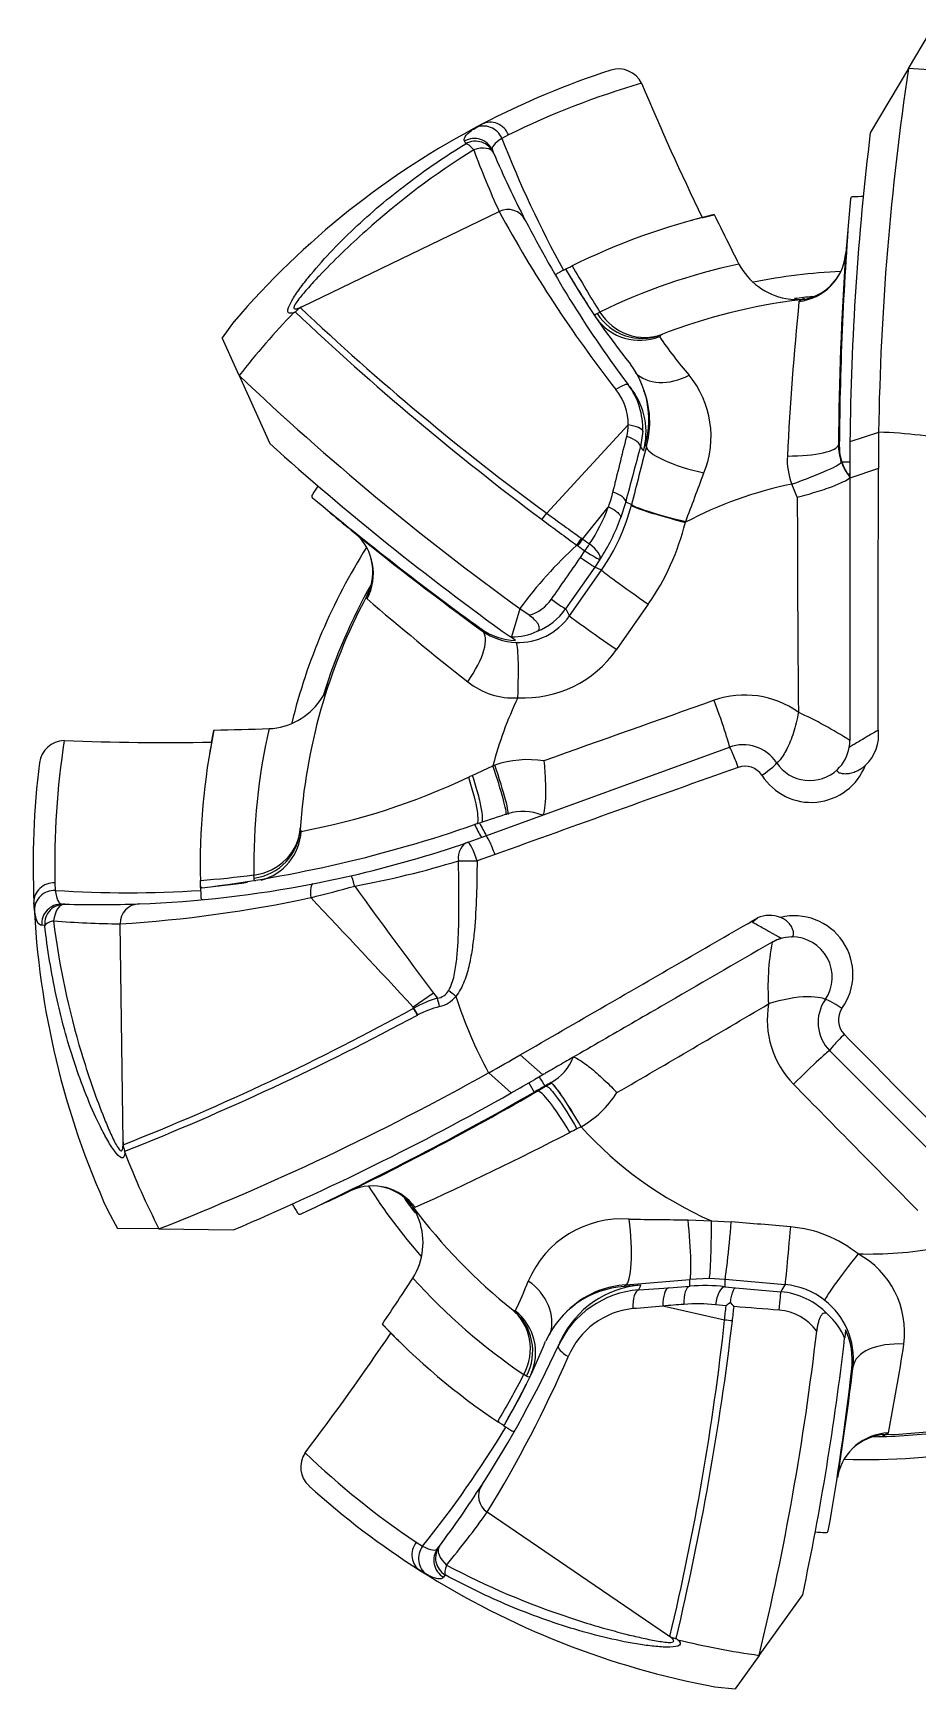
# Model space of a CAD drawing. Extents: x 72.5 to 140.5, y -17.7 to 26.
# Drawn here: x 132.192 to 134.427, y 10.123 to 14.302 of the extents above; entities that cross this region are included whole.
import ezdxf

# ---------------------------------------------------------------- set-up
doc = ezdxf.new("R2010")
doc.units = 0
doc.header["$MEASUREMENT"] = 0
doc.layers.add('Default', color=7, linetype='CONTINUOUS')
doc.layers.add('ODG-42639R1', color=7, linetype='CONTINUOUS')

# ---------------------------------------------------------------- blocks, each defined once
blk = doc.blocks.new('SE')
at = {"layer": 'ODG-42639R1', "color": 7, "linetype": 'Continuous'}
for p, q in [((7.8457, 7.6333), (7.8991, 7.723)), ((7.8457, 7.6333), (7.7495, 7.4717)), ((6.752, 7.4834), (6.7688, 7.493)), ((6.7281, 7.4438), (6.7251, 7.4508)), ((6.836, 7.466), (6.8194, 7.457)), ((6.7952, 7.4272), (6.7981, 7.4204)), ((6.3158, 7.0333), (6.812, 7.2729)), ((6.812, 7.2729), (6.812, 7.273)), ((6.9813, 7.1278), (6.9847, 7.1295)), ((6.9933, 7.1338), (6.997, 7.1356)), ((6.3158, 7.0333), (6.3102, 7.0303)), ((7.5694, 7.0458), (7.5738, 7.0502)), ((6.1431, 6.9956), (6.113, 6.9539)), ((7.0597, 7.0154), (7.0665, 7.0191)), ((6.1559, 6.8587), (6.113, 6.9539)), ((7.2206, 6.9615), (7.2169, 6.9573)), ((6.1559, 6.8587), (6.2331, 6.6872)), ((6.9323, 6.5114), (7.1381, 6.7341)), ((7.1747, 6.718), (7.1689, 6.6792)), ((7.177, 6.6684), (7.182, 6.6873)), ((7.1842, 6.6796), (7.182, 6.6873)), ((7.7705, 6.7151), (7.6982, 6.6915)), ((7.7705, 6.7151), (7.7705, 6.7156)), ((7.6979, 6.6096), (7.6929, 6.6096)), ((7.6929, 6.6096), (7.6979, 6.6027)), ((7.7699, 6.624), (7.6979, 6.5994)), ((7.6979, 6.6229), (7.6979, 6.5994)), ((7.5651, 6.5522), (7.5512, 6.5847)), ((7.6979, 6.5994), (7.6979, 5.9379)), ((7.0231, 6.4461), (7.0877, 6.527)), ((7.0886, 6.5277), (7.089, 6.5286)), ((7.1319, 6.5402), (7.1191, 6.4991)), ((7.1319, 6.5402), (7.1468, 6.5335)), ((7.1464, 6.5318), (7.1468, 6.5335)), ((7.2833, 6.4902), (7.2827, 6.4884)), ((7.0113, 6.4287), (7.0084, 6.4307)), ((7.0176, 6.3994), (7.0288, 6.4162)), ((7.0665, 6.3943), (7.0541, 6.3755)), ((7.0541, 6.3755), (6.9802, 6.2698)), ((6.9896, 6.252), (7.0708, 6.3679)), ((7.0708, 6.3679), (7.0541, 6.3755)), ((6.4787, 6.2954), (6.4775, 6.3015)), ((6.8648, 6.2704), (6.8434, 6.1997)), ((6.8648, 6.2704), (6.8644, 6.2707)), ((6.8879, 6.2539), (6.8648, 6.2704)), ((7.1889, 6.2816), (7.109, 6.167)), ((6.8537, 6.1899), (6.8398, 6.1998)), ((6.8398, 6.1998), (6.8434, 6.1997)), ((6.7783, 5.6969), (7.3936, 5.9209)), ((6.7443, 5.8496), (6.7964, 5.8741)), ((6.7964, 5.8741), (6.8013, 5.8757)), ((6.3101, 5.7136), (6.3123, 5.7084)), ((6.7337, 5.6811), (6.7783, 5.6969)), ((6.8019, 5.6497), (6.7565, 5.6338)), ((5.6904, 5.5782), (5.6915, 5.5594)), ((6.0579, 5.5805), (6.0578, 5.5845)), ((6.0582, 5.567), (6.0581, 5.5708)), ((6.1933, 5.5905), (6.1928, 5.5983)), ((5.6391, 5.5095), (5.6375, 5.5287)), ((5.7083, 5.5248), (5.7156, 5.5246)), ((5.8626, 4.9239), (5.8551, 5.4749)), ((5.8551, 5.4749), (5.8551, 5.4749)), ((7.451, 5.4794), (7.4647, 5.4901)), ((5.6649, 5.471), (5.6572, 5.4713)), ((6.6466, 5.3003), (6.5951, 5.2648)), ((6.6466, 5.3003), (6.6562, 5.2874)), ((6.5962, 5.2621), (6.5951, 5.2648)), ((6.5972, 5.2626), (6.5951, 5.2648)), ((6.5951, 5.2648), (6.5951, 5.2648)), ((6.5962, 5.2621), (6.5972, 5.2626)), ((6.6068, 5.2452), (6.6058, 5.2447)), ((6.8652, 5.1441), (6.9226, 5.0941)), ((8.0862, 4.7157), (7.6474, 5.1545)), ((6.7856, 5.0989), (6.7861, 5.0991)), ((6.7861, 5.0991), (6.8427, 5.0484)), ((6.9226, 5.0941), (6.9022, 5.0823)), ((6.9435, 5.0723), (6.9436, 5.0723)), ((7.019, 4.9628), (7.0087, 4.9577)), ((7.0191, 4.9629), (7.019, 4.9628)), ((5.8626, 4.9239), (5.863, 4.9175)), ((5.8238, 4.7514), (5.8489, 4.7066)), ((6.6002, 4.7597), (6.5942, 4.7612)), ((7.2895, 4.7281), (7.3486, 4.7254)), ((7.3486, 4.7254), (7.3985, 4.7231)), ((5.9533, 4.7052), (5.8489, 4.7066)), ((5.9533, 4.7052), (6.1413, 4.7027)), ((7.132, 4.564), (7.1278, 4.56)), ((7.1704, 4.5635), (7.1278, 4.56)), ((7.1648, 4.5513), (7.2409, 4.5568)), ((7.2409, 4.5568), (7.2937, 4.5606)), ((7.3428, 4.5798), (7.2936, 4.5778)), ((7.2937, 4.5606), (7.2936, 4.5778)), ((7.3826, 4.5778), (7.3428, 4.5798)), ((7.3826, 4.5778), (7.3826, 4.5593)), ((7.3826, 4.5593), (7.4092, 4.5565)), ((7.4092, 4.5565), (7.5234, 4.5465)), ((7.3854, 4.5108), (7.3588, 4.5136)), ((6.8476, 4.4997), (6.8531, 4.4985)), ((7.3816, 4.4751), (7.2259, 4.5103)), ((7.6871, 4.4506), (7.6848, 4.4299)), ((6.8814, 4.3334), (6.8748, 4.3375)), ((6.812, 4.2167), (6.8086, 4.219)), ((6.8232, 4.2093), (6.8201, 4.2114)), ((7.7954, 4.1902), (7.7907, 4.1862)), ((6.7664, 4.0552), (6.7665, 4.0555)), ((6.7822, 3.9901), (6.7821, 3.9901)), ((7.2378, 3.6802), (6.7822, 3.9901)), ((6.6031, 3.9144), (6.6191, 3.9045)), ((6.657, 3.8985), (6.6614, 3.9044)), ((6.63, 3.833), (6.6132, 3.8427)), ((6.6762, 3.8321), (6.6716, 3.8259)), ((7.469, 3.629), (7.5789, 3.7816)), ((7.2378, 3.6802), (7.2433, 3.6769)), ((7.469, 3.629), (7.408, 3.5443)), ((7.3569, 3.5495), (7.408, 3.5443))]:
    blk.add_line(p, q, dxfattribs=at)
for centre, radius, start, end in [((7.7448, 5.6229), 2.1094, 107.9592, 117.5591), ((7.1138, 7.5679), 0.0646, 26.1052, 107.4895), ((14.6734, 6.6116), 6.9037, 171.48963, 179.13668), ((7.7448, 5.6229), 2.0129, 81.1491, 87.1252), ((7.7447, 5.623), 2.0548, 106.1901, 116.2479), ((13.4272, 10.2236), 6.7847, 202.78264, 205.92449), ((7.7448, 5.6229), 2.1094, 117.5591, 139.4036), ((9.4421, 8.4777), 2.8143, 201.2654, 208.7421), ((14.6979, 6.6229), 7, 173.03571, 179.43908), ((9.1303, 8.3179), 2.5429, 200.4727, 204.2627), ((9.4363, 8.5631), 2.875, 203.4181, 207.1557), ((6.8338, 7.228), 0.05, 27.2615, 115.8011), ((9.7099, 8.8543), 3.3013, 208.6199, 217.9679), ((15.9489, 6.6228), 8.2778, 175.27248, 179.59242), ((7.7448, 5.6229), 1.6875, 90.4427, 91.3154), ((9.4363, 8.5631), 2.875, 207.1557, 216.9245), ((7.7448, 5.6229), 1.6875, 104.3966, 105.4455), ((13.718, 10.3532), 7.0723, 205.89188, 207.02023), ((14.8922, 6.6241), 7.225, 175.05698, 175.6784), ((15.3953, 6.6286), 7.7265, 175.99283, 179.5866), ((7.7448, 5.6229), 1.6875, 116.9001, 117.756), ((8.6395, 8.0835), 1.9152, 210.0418, 218.6426), ((9.4606, 8.5964), 2.8829, 210.6959, 212.9754), ((9.4625, 8.5272), 2.8311, 209.4417, 212.188), ((7.7447, 5.623), 1.5521, 102.1664, 115.9097), ((7.5673, 7.2199), 0.1696, 208.0043, 259.4972), ((7.7448, 5.6229), 1.5, 92.6794, 101.1559), ((7.5592, 7.1785), 0.1293, 276.5284, 331.054), ((10.7577, 11.7304), 6.4708, 226.5815, 233.75973), ((7.7448, 5.6229), 1.4375, 96.8304, 111.3845), ((7.5661, 7.2151), 0.1646, 259.5981, 276.5498), ((15.6578, 6.2407), 8.1283, 174.31576, 177.07423), ((7.7448, 5.6229), 1.4421, 95.5876, 97.4384), ((7.6028, 6.8625), 0.191, 95.7433, 97.6705), ((7.7448, 5.6229), 2.0129, 136.1491, 142.1252), ((6.2282, 7.1497), 0.1474, 296.1764, 297.9688), ((11.1371, 12.1422), 7.0474, 226.62617, 233.25131), ((8.1782, 7.6152), 1.1649, 214.3842, 220.448), ((10.909, 11.8656), 6.9037, 226.48963, 234.13668), ((6.9579, 6.7482), 0.2322, 344.7961, 36.8876), ((7.1047, 6.7049), 0.2426, 337.7515, 39.572), ((6.9965, 6.735), 0.1416, 359.6232, 38.5267), ((9.4363, 8.5631), 2.875, 216.9245, 217.2156), ((6.9912, 6.7254), 0.1837, 357.6832, 36.9658), ((7.0017, 6.7152), 0.1815, 345.0573, 36.9238), ((6.9665, 6.7406), 0.2261, 0.3391, 20.9327), ((7.09, 6.7848), 0.0952, 15.3885, 15.481), ((7.0093, 6.7359), 0.1289, 346.2462, 359.1899), ((6.9665, 6.7406), 0.2261, 344.3472, 0.3391), ((10.9138, 11.8922), 7, 228.03571, 234.4091), ((-36.6174, 17.445), 45.0507, 346.02434, 346.20831), ((14.6979, 6.6229), 7, 179.43908, 180), ((14.6749, 6.6226), 6.905, 179.23221, 179.98804), ((7.7448, 5.6229), 1.093, 77.619, 88.6517), ((28.2842, 1.2043), 21.7989, 165.45313, 165.84955), ((9.6181, 8.5178), 3.0625, 216.8957, 217.148), ((7.7079, 6.6458), 0.1681, 176.6506, 201.2825), ((7.5727, 6.5978), 0.1295, 40.3954, 41.9751), ((7.7975, 6.6837), 0.1285, 179.7187, 199.4277), ((7.7971, 6.6801), 0.1258, 179.3022, 198.5623), ((-16.5382, 15.4632), 25.4555, 339.35964, 339.65491), ((7.7948, 6.6827), 0.1257, 199.3888, 219.5172), ((7.7975, 6.6801), 0.1261, 198.5127, 213.9915), ((7.7448, 5.6229), 1.6875, 145.4427, 146.3154), ((6.6909, 6.6666), 0.4213, 340.8858, 346.0305), ((7.7448, 5.6229), 0.9811, 101.3764, 118.1001), ((11.3416, 12.5494), 7.8099, 230.18532, 234.14452), ((6.6673, 6.6809), 0.4477, 326.4861, 339.8871), ((6.6596, 6.6568), 0.5025, 324.9156, 345.6016), ((84.2027, 6.6572), 76.6376, 180.078494, 180.484545), ((11.0242, 12.052), 7.225, 230.06119, 230.67843), ((11.3884, 12.4701), 7.4605, 233.21175, 234.0492), ((10.5522, 11.4574), 6.1292, 233.80093, 234.81214), ((6.6523, 6.6675), 0.4962, 326.5927, 340.1662), ((6.6738, 6.6398), 0.6274, 325.1883, 346.0373), ((11.18, 12.3009), 7.5164, 230.96237, 234.07743), ((6.7084, 6.644), 0.3681, 324.5835, 327.8735), ((6.7142, 6.6431), 0.3664, 324.1717, 327.4776), ((7.7448, 5.6229), 1.5, 147.6836, 166.152), ((6.364, 6.3631), 0.1294, 333.1179, 14.2786), ((7.7448, 5.6229), 1.093, 132.3519, 143.6517), ((-68.8767, 59.2651), 92.4918, 325.060664, 325.140115), ((10.9869, 11.988), 6.8346, 234.43046, 234.61056), ((7.7448, 5.6229), 1.4421, 150.5562, 162.6336), ((6.648, 6.2176), 0.191, 150.7433, 152.6705), ((7.7023, 5.646), 1.3891, 151.4411, 151.7102), ((7.7448, 5.6229), 1.4375, 151.8304, 176.3845), ((11.4463, 12.0633), 7.6122, 229.26287, 231.74495), ((6.8588, 6.354), 0.1043, 286.2315, 325.046), ((6.8528, 6.3589), 0.1555, 290.934, 325.0046), ((6.861, 6.3419), 0.1569, 267.7447, 325.0573), ((6.8583, 6.3452), 0.1553, 233.9963, 268.3186), ((6.8257, 6.2507), 0.0666, 207.9862, 213.4478), ((6.8608, 6.3412), 0.1562, 234.5055, 267.797), ((6.8471, 6.3394), 0.1398, 268.4697, 295.9934), ((6.8738, 6.3327), 0.2877, 267.1143, 324.8482), ((6.2263, 6.1339), 0.1646, 324.5981, 341.5498), ((6.8496, 6.2325), 0.1874, 231.5622, 272.9541), ((6.2225, 6.137), 0.1696, 273.0043, 324.4972), ((7.7448, 5.6229), 0.9811, 154.4974, 165.1675), ((101.7987, -260.6476), 282.9158, 109.50085, 109.593266), ((7.4328, 5.8204), 0.232, 54.4262, 109.4773), ((7.1092, 5.0186), 1.0915, 57.3665, 65.1592), ((5.7154, 5.873), 0.0646, 91.1052, 172.4895), ((7.7447, 5.6229), 2.0548, 171.1901, 181.2479), ((5.9766, 12.7173), 6.7847, 267.78264, 270.92449), ((5.982, 13.0356), 7.0723, 270.89188, 272.02023), ((7.7447, 5.6229), 1.5521, 167.1664, 180.9097), ((7.5962, 5.9379), 0.1017, 350.1247, 359.9764), ((7.6667, 5.9515), 0.1039, 312.8687, 7.0108), ((7.7448, 5.6229), 1.6875, 169.3966, 170.4455), ((7.4282, 5.8258), 0.1012, 33.6322, 110), ((7.5967, 5.9379), 0.1012, 313.6066, 350.1011), ((7.7448, 5.6229), 2.1094, 172.9592, 182.5591), ((6.8851, 5.6286), 0.2609, 81.1154, 108.7516), ((45.6667, -101.7446), 114.2104, 109.567376, 109.894617), ((7.4329, 5.8213), 0.0515, 33.7189, 109.2836), ((7.6001, 5.9289), 0.1473, 212.4364, 338.6741), ((7.5967, 5.9379), 0.1012, 213.6322, 313.6066), ((5.996, 7.4068), 1.7276, 280.5486, 295.3107), ((4.7867, 10.0345), 4.6201, 294.9366, 295.0693), ((5.6598, 8.8675), 3.3259, 276.9314, 289.1366), ((7.8204, 2.4863), 3.4113, 108.0649, 108.2848), ((14.0277, -16.4459), 23.3352, 107.95485, 108.14), ((6.8727, 5.6343), 0.1246, 66.9824, 107.9736), ((5.795, 8.3985), 2.875, 282.9271, 289.0562), ((6.0323, 7.848), 2.3152, 280.3301, 287.0092), ((5.8748, 8.3677), 2.8143, 266.2654, 273.7421), ((5.795, 8.3985), 2.875, 272.1557, 280.9666), ((5.8385, 8.4072), 2.8311, 274.4417, 277.188), ((7.7448, 5.6229), 1.6875, 181.7863, 182.1578), ((7.7448, 5.6229), 1.6875, 181.9001, 182.756), ((7.71, 5.6214), 1.6527, 182.1515, 182.7623), ((5.775, 8.4346), 2.8829, 275.6959, 278.0154), ((4.5923, 12.4142), 7.091, 284.24053, 285.16625), ((5.795, 8.3985), 2.875, 280.9666, 282.9271), ((20.0655, 15.4076), 16.7995, 215.84355, 216.98782), ((7.7448, 5.6229), 2.1094, 182.5591, 204.4036), ((5.795, 8.3985), 2.875, 268.4181, 272.1557), ((5.6472, 8.7654), 3.2971, 273.6153, 282.0692), ((5.9051, 5.4756), 0.05, 92.2615, 180.8011), ((-15.0665, -14.7356), 29.4829, 42.71656, 43.45205), ((5.8877, 8.0154), 2.5407, 265.4711, 269.2643), ((7.4948, 5.42), 0.0763, 68.7607, 113.2404), ((7.5578, 5.3476), 0.1478, 324.3718, 103.8287), ((7.5522, 5.3408), 0.1012, 105.7843, 120), ((7.5521, 5.3409), 0.101, 90.8848, 105.7949), ((7.5522, 5.3408), 0.1012, 325.4825, 90.8954), ((8.1114, 5.315), 0.6203, 169.4652, 183.8919), ((6.7299, 5.0297), 0.2681, 105.9665, 119.6867), ((6.7181, 5.0349), 0.238, 103.6856, 117.9041), ((6.651, 5.3255), 0.0385, 277.8191, 330.2245), ((6.6433, 5.3412), 0.0773, 283.8477, 320.5702), ((7.7448, 5.6229), 1.093, 197.619, 208.6517), ((-26.508, 63.0064), 67.0015, 300.115621, 300.494776), ((7.7219, 5.2332), 0.2327, 170.1768, 224.4384), ((7.7189, 5.2261), 0.1012, 145.4825, 225), ((3.4829, 10.9347), 6.4708, 291.5815, 298.75973), ((3.27, 11.4526), 7.0474, 291.62617, 298.25131), ((7.7206, 5.2324), 0.0516, 145.7304, 224.3032), ((88.6621, 85.0051), 113.6968, 224.58317, 224.894813), ((3.4139, 11.1248), 6.9051, 299.23222, 299.98803), ((3.4254, 11.1265), 6.9009, 291.48809, 299.13822), ((6.8824, 5.1844), 0.1257, 299.3549, 338.5524), ((3.4022, 11.1445), 7, 299.43908, 300), ((13.1144, -5.8853), 12.5777, 119.46606, 119.60491), ((16.935, -12.4434), 20.165, 119.74271, 119.81507), ((12.178, -4.2376), 10.6825, 119.33795, 119.44074), ((6.9322, 5.0958), 0.0307, 260.8864, 267.7278), ((14.2112, -7.6685), 14.6678, 119.70172, 119.75824), ((7.0408, 5.0589), 0.0981, 170.6246, 172.1239), ((152.1709, 147.1211), 202.7116, 224.487489, 224.614011), ((3.4022, 11.1445), 7, 293.03571, 299.43908), ((2.7003, 12.3799), 8.4478, 295.30218, 299.8172), ((2.9676, 11.9019), 7.9025, 296.02395, 299.91656), ((6.8749, 5.1712), 0.1235, 282.0835, 285.9404), ((6.8874, 5.1921), 0.2644, 299.8637, 327.2529), ((3.0904, 12.5136), 8.5113, 294.3539, 297.27356), ((9.3577, 0.3002), 5.2163, 116.7645, 116.9871), ((7.7448, 5.6229), 0.9811, 222.2852, 246.1842), ((5.7201, 4.8937), 0.1474, 1.1764, 2.9688), ((7.7448, 5.6229), 2.0129, 201.1491, 207.1252), ((7.7448, 5.6229), 1.5, 212.6646, 221.1524), ((6.4904, 4.6844), 0.1294, 38.1179, 79.2786), ((7.7448, 5.6229), 1.6875, 210.4427, 211.3154), ((3.304, 11.3122), 7.225, 295.05976, 295.67843), ((7.7448, 5.6229), 1.4421, 215.6465, 217.4322), ((6.7423, 4.8802), 0.191, 215.7433, 217.6705), ((7.7059, 5.5942), 1.3891, 216.4411, 216.7102), ((7.7448, 5.6229), 1.4375, 216.8304, 231.3845), ((6.4505, 4.6708), 0.1696, 328.0043, 19.4972), ((6.4552, 4.6722), 0.1646, 19.5981, 32.3317), ((7.1222, 4.4738), 0.2566, 85.802, 157.1017), ((7.419, 23.7526), 19.0249, 269.16268, 269.61005), ((-4.1931, -131.238), 136.4544, 85.063714, 85.126935), ((7.5212, 4.3956), 0.3159, 51.33, 85.0335), ((7.7448, 5.6229), 0.9811, 268.4718, 280.2219), ((7.6099, 4.4437), 0.2263, 352.5777, 61.3077), ((0.6616, 8.4307), 7.0723, 325.89188, 327.02023), ((7.7448, 5.6229), 1.5521, 222.1664, 235.9097), ((6.0404, 4.8967), 0.9049, 333.9009, 339.0877), ((7.1443, 4.3252), 0.2353, 94.0311, 155.7496), ((7.1884, 4.321), 0.2431, 94.2419, 154.9346), ((7.1461, 4.3344), 0.23, 93.5239, 110.8626), ((4.3933, 37.4173), 32.9673, 274.76518, 275.04718), ((4.3301, 5.8665), 3.125, 335.1098, 335.3563), ((7.3307, 4.0648), 0.4973, 84.0146, 94.2771), ((8.631, 3.8824), 1.2915, 148.1211, 149.0501), ((7.5179, 4.3764), 0.1888, 51.8313, 84.9924), ((7.1832, 4.3082), 0.2437, 94.333, 155.1749), ((7.1461, 4.3344), 0.23, 110.8626, 132.4787), ((7.4269, 2.3996), 2.1203, 94.0064, 95.4382), ((7.3134, 4.0929), 0.4232, 83.8477, 94.7006), ((7.5873, 4.2878), 0.3008, 129.4036, 132.1615), ((5.9202, 3.3152), 1.9055, 38.7881, 39.2267), ((7.5071, 4.3602), 0.1871, 43.9418, 84.993), ((7.5196, 4.3768), 0.1873, 354.1827, 52.172), ((7.1461, 4.3344), 0.23, 136.0453, 137.9938), ((7.0997, 4.3756), 0.1683, 133.7557, 134.2809), ((7.1461, 4.3344), 0.23, 133.3082, 135.4553), ((7.1699, 4.3069), 0.1981, 95.8075, 157.4803), ((0.9491, 5.1785), 6.4709, 346.58152, 353.75972), ((0.4027, 5.3012), 7.0475, 346.62624, 353.2513), ((1.2417, 5.1417), 6.1759, 353.80373, 354.1365), ((0.0667, 5.3462), 7.3864, 353.21105, 353.49152), ((5.9945, -14.6307), 19.1916, 85.44168, 85.78376), ((7.5085, 4.3695), 0.1312, 36.3503, 85.0963), ((7.5308, 4.3653), 0.1669, 22.7563, 48.3265), ((0.9192, 8.2437), 6.7847, 322.78264, 325.92449), ((7.7448, 5.6229), 1.6875, 224.3966, 225.4455), ((0.7415, 5.2449), 6.9189, 346.49437, 353.37974), ((0.7309, 5.2327), 7, 348.03571, 353.41398), ((7.5196, 4.3734), 0.1844, 353.3001, 24.7586), ((4.3528, 5.6178), 2.875, 327.1557, 335.1718), ((5.4557, 5.018), 1.59, 329.5036, 337.9813), ((4.3528, 5.6178), 2.875, 335.1718, 335.4668), ((1.4697, 5.4049), 6.4413, 349.13024, 351.15453), ((3.9703, 5.7056), 3.2939, 328.6125, 336.3204), ((0.9463, 5.1245), 6.8006, 349.99724, 353.47601), ((0.9062, 5.1647), 6.8475, 350.87005, 353.23253), ((7.6604, 4.3781), 0.0499, 328.2243, 336.0103), ((4.3707, 5.6584), 2.8311, 329.4417, 332.188), ((4.3118, 5.6221), 2.8829, 330.6959, 332.9804), ((7.7448, 5.6229), 1.4375, 271.8304, 291.3845), ((4.4238, 5.6655), 2.8143, 321.2654, 328.7421), ((7.7448, 5.6229), 1.6875, 236.9001, 237.756), ((7.7941, 4.0571), 0.1294, 93.1179, 134.2786), ((7.7448, 5.6229), 1.4421, 270.5032, 277.5153), ((7.7782, 4.3757), 0.191, 270.7433, 272.6705), ((7.746, 5.5746), 1.3891, 271.4411, 271.7102), ((6.3759, 4.104), 0.0646, 146.1052, 227.4895), ((7.7447, 5.6229), 2.0548, 226.1901, 236.2479), ((7.7448, 5.6229), 1.5, 267.6701, 281.152), ((7.7448, 5.6229), 2.1094, 227.9592, 237.5591), ((4.3528, 5.6178), 2.875, 323.4181, 327.1557), ((6.8102, 4.0315), 0.05, 147.2615, 235.8011), ((4.7212, 5.473), 2.539, 320.4698, 324.2656), ((7.7448, 5.6229), 1.6875, 265.4427, 266.3154), ((7.7448, 5.6229), 2.1094, 237.5591, 259.4036), ((7.1809, 3.5462), 0.1473, 56.1764, 57.9687), ((7.7448, 5.6229), 2.0129, 256.1491, 262.1252)]:
    blk.add_arc(centre, radius, start, end, dxfattribs=at)
for centre, major_axis, ratio, start_param, end_param in [((6.7756, 7.4393), (-0.0264, 0.0424), 0.944311, 4.549059, 6.21244), ((6.792, 7.4486), (-0.0231, 0.0443), 0.94528, 4.612011, 6.283185), ((6.7493, 7.4074), (-0.0459, -0.0198), 0.993107, 3.141593, 4.814378), ((6.7522, 7.4005), (-0.0459, -0.0199), 0.989905, 3.141593, 4.811888), ((6.7522, 7.4005), (-0.026, 0.0427), 0.256613, 5.260692, 6.136748), ((6.7522, 7.4005), (-0.0459, -0.0199), 0.552298, 3.141593, 4.56685), ((7.7438, 5.6225), (0.6431, 1.5608), 0.999375, 0.623276, 0.850844), ((7.5531, 7.1787), (-0.1345, 0.0117), 0.991875, 1.778762, 3.118156), ((7.5531, 7.1787), (-0.1345, 0.0117), 0.991875, 3.118156, 3.1532), ((7.5577, 7.1843), (0.0161, -0.134), 0.994183, 0, 0.028633), ((7.1674, 7.0822), (-0.1183, -0.065), 0.994966, 0.115029, 1.445684), ((7.1714, 7.0872), (-0.0492, 0.1257), 0.982904, 1.765522, 3.141593), ((7.1768, 7.0893), (-0.0488, 0.1259), 0.966926, 1.76169, 3.141593), ((7.2565, 6.9556), (0.1076, 0.0815), 0.744179, 3.247984, 4.488703), ((7.098, 6.8058), (-0.04, -0.03), 0.177942, 3.141593, 4.345887), ((7.1248, 6.7196), (0.05, -0.0022), 0.311674, 0.037056, 1.313885), ((7.1204, 6.6912), (0.0483, -0.0129), 0.350629, 0.046593, 1.37081), ((7.315, 6.647), (-0.1307, 0.0339), 0.219735, 0.044727, 1.736776), ((7.534, 6.6861), (0.135, -0.0012), 0.225934, 4.759287, 6.265825), ((7.5489, 6.5963), (-0.1273, -0.0448), 0.086311, 1.558647, 3.13217), ((7.0834, 6.5523), (0.0483, -0.0128), 0.336839, 0.046343, 1.317517), ((7.2771, 6.4987), (-0.1308, 0.0335), 0.064421, 0.043752, 1.629656), ((7.2777, 6.5008), (-0.1309, 0.033), 0.066583, 0.04373, 1.631045), ((6.9205, 6.4955), (-0.0295, -0.0404), 0.003502, 1.570151, 1.978086), ((6.3604, 6.3583), (-0.0868, -0.1034), 0.991875, 3.12136, 3.153209), ((6.3604, 6.3583), (-0.0868, -0.1034), 0.991875, 1.77877, 3.12136), ((7.0132, 6.4042), (0.041, -0.0286), 0.027248, 4.840437, 6.239536), ((7.0244, 6.421), (-0.0289, -0.0408), 0.127427, 1.542286, 1.976639), ((7.0244, 6.421), (0.0422, -0.0267), 0.035376, 4.838442, 6.239205), ((7.0244, 6.421), (0.0417, -0.0276), 0.394213, 0.047828, 1.440929), ((7.1813, 6.2906), (-0.1105, 0.0775), 0.022316, 0.043644, 1.655168), ((6.3585, 6.3653), (-0.119, 0.0637), 0.994183, 3.141593, 3.168068), ((6.9393, 6.2984), (0.041, -0.0287), 0.011502, 4.842785, 6.239549), ((7.1001, 6.1747), (-0.1106, 0.0775), 0.008442, 0.043635, 1.657655), ((6.6902, 6.1053), (0.0794, 0.1092), 0.343821, 4.781781, 6.265615), ((6.8487, 6.0504), (0.0058, 0.1349), 0.080241, 4.67825, 6.243694), ((7.3474, 6.0477), (-0.0462, 0.1269), 0.034286, 3.141593, 4.632127), ((7.7448, 5.6219), (-1.1428, 1.2425), 0.999375, 0.623276, 0.850817), ((7.4107, 5.8739), (0.0171, -0.047), 0.071682, 1.461214, 3.141593), ((6.785, 5.8771), (-0.0442, 0.1276), 0.072398, 3.23059, 4.663717), ((6.7899, 5.8788), (-0.0442, 0.1276), 0.072257, 3.130641, 4.663508), ((7.4708, 5.8541), (-0.0416, -0.0277), 0.125425, 1.607227, 3.141593), ((6.1758, 5.7279), (0.1347, -0.009), 0.966926, 4.903283, 6.283185), ((6.1754, 5.7221), (0.1347, -0.0085), 0.982904, 4.907114, 6.283185), ((6.1782, 5.7164), (0.0089, -0.1347), 0.994966, 0.183578, 1.445684), ((6.7954, 5.6499), (0.0171, -0.047), 0.121476, 1.522666, 3.141593), ((6.75, 5.6338), (0.0163, -0.0473), 0.792514, 3.141593, 4.441685), ((6.75, 5.6338), (0.0163, -0.0473), 0.123018, 1.526817, 3.141593), ((6.75, 5.6338), (-0.05, 0.0002), 0.000807, 0.628145, 1.701694), ((5.6874, 5.531), (-0.05, -0.0022), 0.94528, 4.612011, 6.283185), ((5.689, 5.5121), (-0.0496, -0.006), 0.944311, 4.549059, 6.21244), ((6.3514, 5.5269), (0.0095, -0.0491), 0.251279, 3.141593, 4.370084), ((6.4493, 5.5477), (-0.0112, 0.0487), 0.071488, 5.177844, 6.283185), ((5.7068, 5.4749), (-0.0015, -0.05), 0.993107, 3.141593, 4.814378), ((5.7142, 5.4746), (-0.0014, -0.05), 0.989905, 3.141593, 4.811888), ((5.7142, 5.4746), (-0.0014, -0.05), 0.552298, 3.141593, 4.56685), ((5.7142, 5.4746), (-0.0497, -0.0055), 0.256613, 5.260692, 6.136748), ((7.5521, 5.3407), (-0.0506, 0.0876), 0.996395, 5.921418, 6.283185), ((6.6583, 5.265), (-0.0119, 0.0486), 0.074347, 4.71818, 5.175337), ((6.6968, 5.2901), (0.0391, -0.0312), 0.108724, 1.498078, 1.980877), ((7.6767, 5.2551), (0.0412, -0.0283), 0.119375, 1.623992, 3.141593), ((6.6056, 5.2446), (0.0241, -0.0438), 0.003502, 1.570151, 1.978086), ((6.6065, 5.2451), (0.0241, -0.0438), 0.004739, 1.569921, 1.978079), ((7.6827, 5.1899), (0.0354, 0.0354), 0.078701, 1.466151, 3.141593), ((7.5519, 5.0591), (0.0955, 0.0955), 0.038484, 0, 1.492459), ((6.9757, 4.9351), (-0.0671, 0.1171), 0.145295, 4.743272, 6.266635), ((7.0103, 4.9549), (-0.0669, 0.1173), 0.085077, 4.731382, 6.268092), ((7.0104, 4.955), (-0.0669, 0.1173), 0.085076, 4.731385, 6.268096), ((6.4933, 4.679), (0.0571, -0.1223), 0.991875, 1.77877, 3.12136), ((6.4933, 4.679), (0.0571, -0.1223), 0.991875, 3.12136, 3.153209), ((6.4861, 4.6803), (-0.1081, -0.0809), 0.994183, 3.141593, 3.168068), ((7.1197, 4.6983), (0.0112, -0.1345), 0.180681, 0.044364, 1.79174), ((7.2814, 4.7122), (0.0119, -0.1345), 0.070873, 0.043743, 1.683718), ((7.3439, 4.7146), (-0.0012, -0.135), 0.034575, 0.043831, 1.650934), ((7.3943, 4.7122), (-0.0119, -0.1345), 0.024087, 0.043646, 1.65468), ((7.5461, 4.6988), (-0.0118, -0.1345), 0.010822, 0.043636, 1.657391), ((7.7183, 4.6304), (-0.0836, -0.106), 0.052268, 4.642493, 6.235913), ((6.8142, 4.4862), (-0.1234, 0.0548), 0.827821, 3.225412, 4.488985), ((7.2454, 4.5071), (-0.0036, 0.0499), 0.385331, 0.047287, 1.477568), ((7.2982, 4.5109), (-0.0036, 0.0499), 0.384543, 0.04727, 1.467309), ((7.3782, 4.5096), (0.0053, 0.0497), 0.395995, 0.04752, 1.530687), ((7.1694, 4.5015), (-0.0036, 0.0499), 0.386622, 0.047315, 1.493817), ((7.5191, 4.4968), (0.0043, 0.0498), 0.007626, 4.780787, 6.239551), ((6.7589, 4.3979), (-0.0846, -0.1052), 0.966926, 1.76169, 3.141593), ((6.7634, 4.3943), (-0.0843, -0.1055), 0.982904, 1.765522, 3.141593), ((6.7696, 4.3933), (0.1155, -0.07), 0.994966, 0.115029, 1.445684), ((7.4013, 4.4728), (-0.0497, 0.0054), 0.0035, 4.711743, 5.119679), ((7.7457, 5.6224), (-1.6733, -0.2234), 0.999375, 0.623276, 0.850846), ((7.0074, 4.3896), (-0.0454, 0.021), 0.312511, 0, 1.250237), ((7.8399, 4.3405), (-0.134, 0.0162), 0.541408, 4.818349, 6.267641), ((7.8002, 4.0563), (0.133, -0.0234), 0.991875, 1.77877, 3.12136), ((7.795, 4.0512), (0.0043, -0.1349), 0.994183, 3.141593, 3.168068), ((7.8002, 4.0563), (0.133, -0.0234), 0.991875, 3.12136, 3.153209), ((6.6401, 3.8849), (0.0268, 0.0422), 0.94528, 1.470419, 3.141593), ((6.6564, 3.8754), (0.0235, 0.0441), 0.944311, 1.407466, 3.070848), ((6.6971, 3.8686), (-0.0401, 0.0299), 0.993107, 0, 1.672785), ((6.7016, 3.8746), (-0.0402, 0.0298), 0.989905, 0, 1.670296), ((6.7016, 3.8746), (0.0402, -0.0298), 0.552298, 3.141593, 4.56685), ((6.7016, 3.8746), (-0.024, -0.0439), 0.256613, 5.260692, 6.136748)]:
    blk.add_ellipse(centre, major_axis=major_axis, ratio=ratio, start_param=start_param, end_param=end_param, dxfattribs=at)
for points, knots in [([(6.7251, 7.4508), (6.7233, 7.4549), (6.7247, 7.4597), (6.7337, 7.4706), (6.7413, 7.4767), (6.752, 7.4834)], [0, 0, 0, 0, 0.5, 0.5, 1, 1, 1, 1]), ([(6.2932, 7.0174), (6.285, 7.0146), (6.2795, 7.0153), (6.2781, 7.0256), (6.2817, 7.0345), (6.292, 7.0534), (6.2988, 7.0638), (6.3136, 7.0847), (6.3217, 7.0952), (6.3471, 7.1268), (6.3656, 7.1478), (6.4045, 7.1893), (6.425, 7.2098), (6.4883, 7.2695), (6.5331, 7.3073), (6.6271, 7.3787), (6.6764, 7.4123), (6.7281, 7.4438)], [0, 0, 0, 0, 0.0625, 0.0625, 0.125, 0.125, 0.1875, 0.1875, 0.25, 0.25, 0.375, 0.375, 0.5, 0.5, 0.75, 0.75, 1, 1, 1, 1]), ([(6.8194, 7.457), (6.8097, 7.4509), (6.8028, 7.4454), (6.7948, 7.4355), (6.7935, 7.431), (6.7952, 7.4272)], [0, 0, 0, 0, 0.5, 0.5, 1, 1, 1, 1]), ([(6.748, 7.4285), (6.6497, 7.3673), (6.5595, 7.2988), (6.4344, 7.1872), (6.3942, 7.1484), (6.3482, 7.0999), (6.3392, 7.0902), (6.322, 7.0708), (6.3137, 7.0611), (6.3032, 7.0474), (6.2999, 7.0429), (6.295, 7.0347), (6.2934, 7.031), (6.2945, 7.0268), (6.2975, 7.0265), (6.3056, 7.0286), (6.3106, 7.0308), (6.3158, 7.0333)], [0, 0, 0, 0, 0.5, 0.5, 0.75, 0.75, 0.8125, 0.8125, 0.875, 0.875, 0.90625, 0.90625, 0.9375, 0.9375, 0.96875, 0.96875, 1, 1, 1, 1]), ([(6.9816, 7.1247), (6.9809, 7.1265), (6.982, 7.1282), (6.9869, 7.1307), (6.9897, 7.1321), (6.9933, 7.1338)], [0, 0, 0, 0, 0.5, 0.5, 0.8754607, 0.8754607, 0.8754607, 0.8754607]), ([(6.2973, 7.0195), (6.2975, 7.0196), (6.2978, 7.0198), (6.2983, 7.0203), (6.2986, 7.0205), (6.2994, 7.0213), (6.2999, 7.0218), (6.3014, 7.0234), (6.3025, 7.0243), (6.3056, 7.0271), (6.3078, 7.0288), (6.3102, 7.0303)], [0, 0, 0, 0, 0.0625, 0.0625, 0.125, 0.125, 0.25, 0.25, 0.5, 0.5, 1, 1, 1, 1]), ([(7.5651, 6.5522), (7.5824, 6.5564), (7.5999, 6.5612), (7.6315, 6.5709), (7.6462, 6.576), (7.6707, 6.5857), (7.6807, 6.5903), (7.6943, 6.5978), (7.6979, 6.6007), (7.6979, 6.6024)], [0, 0, 0, 0, 0.25, 0.25, 0.5, 0.5, 0.75, 0.75, 1, 1, 1, 1]), ([(7.7698, 5.9642), (7.7698, 6.061), (7.7698, 6.1578), (7.7698, 6.2546), (7.7698, 6.3161), (7.7698, 6.3777), (7.7698, 6.4393), (7.7699, 6.5009), (7.7698, 6.5625), (7.7699, 6.624)], [0, 0, 0, 0, 0.440098, 0.440098, 0.440098, 0.720049, 0.720049, 0.720049, 1, 1, 1, 1]), ([(7.0877, 6.527), (7.0878, 6.5271), (7.0879, 6.5272), (7.0879, 6.5273), (7.088, 6.5274), (7.0881, 6.5274), (7.0881, 6.5275), (7.0882, 6.5275), (7.0883, 6.5276), (7.0883, 6.5276), (7.0884, 6.5276), (7.0884, 6.5277), (7.0885, 6.5277), (7.0885, 6.5277), (7.0885, 6.5277), (7.0886, 6.5277), (7.0886, 6.5277), (7.0886, 6.5277), (7.0886, 6.5277)], [0, 0, 0, 0, 0.321909, 0.321909, 0.321909, 0.54333, 0.54333, 0.54333, 0.765083, 0.765083, 0.765083, 0.857728, 0.857728, 0.857728, 0.952281, 0.952281, 0.952281, 1, 1, 1, 1]), ([(7.0886, 6.5277), (7.0934, 6.5254), (7.0978, 6.5231), (7.1058, 6.518), (7.1092, 6.5155), (7.1146, 6.5103), (7.1166, 6.5079), (7.1191, 6.5032), (7.1195, 6.501), (7.1191, 6.4991)], [0, 0, 0, 0, 0.25, 0.25, 0.5, 0.5, 0.75, 0.75, 1, 1, 1, 1]), ([(7.0202, 6.4482), (7.0212, 6.4475), (7.0222, 6.4469), (7.0231, 6.4461), (7.0231, 6.4461), (7.0231, 6.4461), (7.0231, 6.4461)], [0, 0, 0, 0, 0.999676, 0.999676, 0.999676, 1, 1, 1, 1]), ([(7.0231, 6.4461), (7.0231, 6.4462), (7.0231, 6.4462), (7.0231, 6.4462), (7.0274, 6.4431), (7.0316, 6.4401), (7.0358, 6.4371), (7.0374, 6.436), (7.039, 6.4349), (7.0406, 6.4338)], [0, 0, 0, 0, 0.000055, 0.000055, 0.000055, 0.729519, 0.729519, 0.729519, 1, 1, 1, 1]), ([(6.9802, 6.2698), (6.9805, 6.2692), (6.9808, 6.2687), (6.9811, 6.2681), (6.9823, 6.2659), (6.9835, 6.2636), (6.9847, 6.2614), (6.9852, 6.2602), (6.9858, 6.2591), (6.9864, 6.258), (6.987, 6.2568), (6.9876, 6.2556), (6.9882, 6.2545), (6.9886, 6.2537), (6.9891, 6.2528), (6.9896, 6.252)], [0, 0, 0, 0, 0.096005, 0.096005, 0.096005, 0.475223, 0.475223, 0.475223, 0.664833, 0.664833, 0.664833, 0.856649, 0.856649, 0.856649, 1, 1, 1, 1]), ([(6.9084, 6.2137), (6.9098, 6.2144), (6.911, 6.2153), (6.9128, 6.2174), (6.9134, 6.2187), (6.9142, 6.223), (6.9135, 6.2265), (6.9104, 6.2323), (6.909, 6.2343), (6.9058, 6.2383), (6.9039, 6.2404), (6.8978, 6.2464), (6.893, 6.2502), (6.8879, 6.2539)], [0, 0, 0, 0, 0.125, 0.125, 0.25, 0.25, 0.5, 0.5, 0.625, 0.625, 0.75, 0.75, 1, 1, 1, 1]), ([(7.5678, 6.0091), (7.5648, 5.9912), (7.5607, 5.9738), (7.5506, 5.9418), (7.5446, 5.9274), (7.5326, 5.9041), (7.5265, 5.895), (7.5171, 5.8834), (7.5137, 5.8808), (7.5126, 5.8817)], [0, 0, 0, 0, 0.25, 0.25, 0.5, 0.5, 0.75, 0.75, 1, 1, 1, 1]), ([(7.7698, 5.9642), (7.761, 5.959), (7.7523, 5.9538), (7.7436, 5.9486), (7.7374, 5.9449), (7.7312, 5.9412), (7.725, 5.9375), (7.7205, 5.9348), (7.716, 5.9322), (7.7115, 5.9295), (7.7082, 5.9275), (7.7049, 5.9255), (7.7016, 5.9236), (7.6999, 5.9225), (7.6981, 5.9215), (7.6964, 5.9205)], [0, 0, 0, 0, 0.356423, 0.356423, 0.356423, 0.610001, 0.610001, 0.610001, 0.793358, 0.793358, 0.793358, 0.92908, 0.92908, 0.92908, 1, 1, 1, 1]), ([(6.9254, 5.8865), (6.9271, 5.8692), (6.9283, 5.8516), (6.9295, 5.8196), (6.9295, 5.8045), (6.9279, 5.7665), (6.9247, 5.7502), (6.9218, 5.7491)], [0, 0, 0, 0, 0.25, 0.25, 0.5, 0.5, 1, 1, 1, 1]), ([(7.6665, 5.8646), (7.6654, 5.8635), (7.665, 5.8623), (7.6657, 5.8605), (7.6661, 5.8599), (7.6675, 5.8586), (7.6684, 5.858), (7.6706, 5.8568), (7.6718, 5.8563), (7.6747, 5.8554), (7.6764, 5.855), (7.6816, 5.8541), (7.6855, 5.8539), (7.6937, 5.8544), (7.6979, 5.855), (7.7064, 5.8571), (7.7106, 5.8586), (7.7188, 5.8622), (7.7228, 5.8644), (7.7304, 5.8694), (7.734, 5.8723), (7.7373, 5.8754)], [0, 0, 0, 0, 0.125, 0.125, 0.1875, 0.1875, 0.25, 0.25, 0.3125, 0.3125, 0.375, 0.375, 0.5, 0.5, 0.625, 0.625, 0.75, 0.75, 0.875, 0.875, 1, 1, 1, 1]), ([(6.7346, 5.8451), (6.7451, 5.8134), (6.753, 5.7823), (6.759, 5.7428), (6.7589, 5.7308), (6.7561, 5.7257)], [0, 0, 0, 0, 0.5, 0.5, 0.8864541, 0.8864541, 0.8864541, 0.8864541]), ([(6.7443, 5.8496), (6.7496, 5.8337), (6.7544, 5.8179), (6.7622, 5.7887), (6.7652, 5.7754), (6.769, 5.753), (6.7699, 5.7439), (6.7694, 5.735), (6.7691, 5.7328), (6.7685, 5.7311)], [0, 0, 0, 0, 0.25, 0.25, 0.5, 0.5, 0.75, 0.75, 0.8560264, 0.8560264, 0.8560264, 0.8560264]), ([(6.6843, 5.3064), (6.6881, 5.3124), (6.6908, 5.3187), (6.6954, 5.3315), (6.6972, 5.3381), (6.7002, 5.3515), (6.7014, 5.3583), (6.7035, 5.3719), (6.7044, 5.3788), (6.7067, 5.3993), (6.7077, 5.413), (6.7092, 5.4405), (6.7097, 5.4542), (6.7108, 5.4956), (6.7109, 5.5233), (6.7106, 5.5786), (6.7101, 5.6063), (6.7095, 5.634)], [0, 0, 0, 0, 0.0625, 0.0625, 0.125, 0.125, 0.1875, 0.1875, 0.25, 0.25, 0.375, 0.375, 0.5, 0.5, 0.75, 0.75, 1, 1, 1, 1]), ([(6.7565, 5.6338), (6.7564, 5.6045), (6.7559, 5.5753), (6.7539, 5.5169), (6.7523, 5.4877), (6.7483, 5.4441), (6.7467, 5.4297), (6.7425, 5.4009), (6.74, 5.3865), (6.7352, 5.3652), (6.7334, 5.3581), (6.7292, 5.344), (6.7269, 5.337), (6.7216, 5.3234), (6.7186, 5.3168), (6.7116, 5.304), (6.7077, 5.2979), (6.703, 5.2921)], [0, 0, 0, 0, 0.25, 0.25, 0.5, 0.5, 0.625, 0.625, 0.75, 0.75, 0.8125, 0.8125, 0.875, 0.875, 0.9375, 0.9375, 1, 1, 1, 1]), ([(5.6915, 5.5594), (5.6928, 5.548), (5.695, 5.5395), (5.7006, 5.528), (5.7041, 5.525), (5.7083, 5.5248)], [0, 0, 0, 0, 0.5, 0.5, 1, 1, 1, 1]), ([(6.0612, 5.5659), (6.0592, 5.5661), (6.0582, 5.5678), (6.058, 5.5733), (6.0579, 5.5765), (6.0578, 5.5804)], [0, 0, 0, 0, 0.5, 0.5, 0.8775592, 0.8775592, 0.8775592, 0.8775592]), ([(5.6572, 5.4713), (5.6527, 5.4714), (5.649, 5.4747), (5.6429, 5.4874), (5.6406, 5.4969), (5.6391, 5.5095)], [0, 0, 0, 0, 0.5, 0.5, 1, 1, 1, 1]), ([(5.6871, 5.4826), (5.701, 5.3677), (5.725, 5.2569), (5.7733, 5.0964), (5.7914, 5.0436), (5.816, 4.9814), (5.821, 4.9692), (5.8313, 4.9454), (5.8365, 4.9338), (5.8445, 4.9184), (5.8472, 4.9136), (5.8525, 4.9057), (5.8552, 4.9027), (5.8596, 4.9019), (5.861, 4.9044), (5.8625, 4.9127), (5.8627, 4.9181), (5.8626, 4.9239)], [0, 0, 0, 0, 0.5, 0.5, 0.75, 0.75, 0.8125, 0.8125, 0.875, 0.875, 0.90625, 0.90625, 0.9375, 0.9375, 0.96875, 0.96875, 1, 1, 1, 1]), ([(6.8652, 5.1441), (6.9372, 5.1856), (7.0092, 5.2272), (7.0811, 5.2687), (7.1451, 5.3056), (7.209, 5.3425), (7.2729, 5.3794), (7.3368, 5.4163), (7.4008, 5.4532), (7.4647, 5.4901)], [0, 0, 0, 0, 0.360152, 0.360152, 0.360152, 0.680076, 0.680076, 0.680076, 1, 1, 1, 1]), ([(7.5246, 5.4381), (7.5246, 5.4381), (7.5246, 5.4381), (7.5246, 5.4382), (7.5246, 5.4382), (7.5246, 5.4382), (7.5246, 5.4382), (7.5246, 5.4382), (7.5246, 5.4382), (7.5246, 5.4382), (7.5246, 5.4382), (7.5246, 5.4382), (7.5246, 5.4382), (7.5246, 5.4382), (7.5246, 5.4382), (7.5246, 5.4382), (7.5246, 5.4382), (7.5246, 5.4382), (7.5246, 5.4382), (7.5245, 5.4382), (7.5245, 5.4382), (7.5245, 5.4382), (7.5245, 5.4382), (7.5245, 5.4382), (7.5245, 5.4382), (7.5245, 5.4382), (7.5245, 5.4382), (7.5245, 5.4382), (7.5245, 5.4382), (7.5244, 5.4382), (7.5244, 5.4383), (7.5244, 5.4383), (7.5244, 5.4383), (7.5244, 5.4383), (7.5243, 5.4383), (7.5243, 5.4383), (7.5243, 5.4383), (7.5242, 5.4384), (7.5242, 5.4384), (7.5242, 5.4384), (7.5241, 5.4384), (7.5241, 5.4384), (7.5241, 5.4385), (7.524, 5.4385), (7.5239, 5.4385), (7.5239, 5.4386), (7.5238, 5.4386), (7.5237, 5.4386), (7.5237, 5.4387), (7.5236, 5.4387), (7.5235, 5.4388), (7.5234, 5.4388), (7.5233, 5.4389), (7.5232, 5.4389), (7.5231, 5.439), (7.5229, 5.4391), (7.5228, 5.4392), (7.5226, 5.4393), (7.5224, 5.4394), (7.5223, 5.4395), (7.5221, 5.4396), (7.5218, 5.4397), (7.5216, 5.4398), (7.5214, 5.44), (7.5211, 5.4401), (7.5207, 5.4403), (7.5204, 5.4405), (7.52, 5.4407), (7.5197, 5.4409), (7.5193, 5.4411), (7.5188, 5.4414), (7.5182, 5.4417), (7.5177, 5.442), (7.5171, 5.4424), (7.5164, 5.4427), (7.5158, 5.4431), (7.5149, 5.4436), (7.5141, 5.444), (7.5133, 5.4445), (7.5122, 5.4451), (7.5111, 5.4457), (7.51, 5.4463), (7.5086, 5.4471), (7.5071, 5.4479), (7.5057, 5.4487), (7.5039, 5.4498), (7.502, 5.4508), (7.5001, 5.4519), (7.4977, 5.4532), (7.4952, 5.4546), (7.4928, 5.456), (7.4895, 5.4578), (7.4862, 5.4597), (7.4829, 5.4615), (7.4785, 5.464), (7.474, 5.4665), (7.4696, 5.469), (7.4634, 5.4724), (7.4572, 5.4759), (7.451, 5.4794)], [0, 0, 0, 0, 0.000407, 0.000407, 0.000407, 0.000424, 0.000424, 0.000424, 0.000542, 0.000542, 0.000542, 0.000692, 0.000692, 0.000692, 0.000884, 0.000884, 0.000884, 0.001129, 0.001129, 0.001129, 0.001442, 0.001442, 0.001442, 0.001841, 0.001841, 0.001841, 0.002351, 0.002351, 0.002351, 0.003003, 0.003003, 0.003003, 0.003836, 0.003836, 0.003836, 0.004899, 0.004899, 0.004899, 0.006258, 0.006258, 0.006258, 0.007995, 0.007995, 0.007995, 0.010214, 0.010214, 0.010214, 0.013051, 0.013051, 0.013051, 0.016678, 0.016678, 0.016678, 0.021317, 0.021317, 0.021317, 0.027254, 0.027254, 0.027254, 0.034854, 0.034854, 0.034854, 0.044591, 0.044591, 0.044591, 0.057078, 0.057078, 0.057078, 0.07311, 0.07311, 0.07311, 0.093725, 0.093725, 0.093725, 0.120284, 0.120284, 0.120284, 0.154593, 0.154593, 0.154593, 0.199062, 0.199062, 0.199062, 0.256957, 0.256957, 0.256957, 0.332785, 0.332785, 0.332785, 0.432909, 0.432909, 0.432909, 0.566604, 0.566604, 0.566604, 0.747996, 0.747996, 0.747996, 1, 1, 1, 1]), ([(7.5506, 5.4419), (7.5516, 5.442), (7.5526, 5.4424), (7.5542, 5.4442), (7.5548, 5.4455), (7.5556, 5.449), (7.5557, 5.4511), (7.5552, 5.4561), (7.5546, 5.4588), (7.5523, 5.4646), (7.5508, 5.4676), (7.5469, 5.4734), (7.5445, 5.4763), (7.5391, 5.4814), (7.536, 5.4838), (7.5296, 5.4879), (7.5261, 5.4897), (7.5225, 5.4911)], [0, 0, 0, 0, 0.125, 0.125, 0.25, 0.25, 0.375, 0.375, 0.5, 0.5, 0.625, 0.625, 0.75, 0.75, 0.875, 0.875, 1, 1, 1, 1]), ([(5.8675, 4.8967), (5.8666, 4.8881), (5.8636, 4.8833), (5.8537, 4.8864), (5.8471, 4.8935), (5.8343, 4.9108), (5.8278, 4.9213), (5.8152, 4.9436), (5.809, 4.9554), (5.7911, 4.9917), (5.7799, 5.0174), (5.7587, 5.0702), (5.7488, 5.0975), (5.7215, 5.1801), (5.7062, 5.2366), (5.6812, 5.352), (5.6716, 5.4109), (5.6649, 5.471)], [0, 0, 0, 0, 0.0625, 0.0625, 0.125, 0.125, 0.1875, 0.1875, 0.25, 0.25, 0.375, 0.375, 0.5, 0.5, 0.75, 0.75, 1, 1, 1, 1]), ([(7.5016, 5.4284), (7.4084, 5.3746), (7.3154, 5.3209), (7.1724, 5.2383), (7.1224, 5.2095), (7.0475, 5.1662), (7.0225, 5.1518), (6.985, 5.1302), (6.9725, 5.123), (6.9538, 5.1121), (6.9476, 5.1085), (6.9382, 5.1031), (6.9351, 5.1013), (6.9288, 5.0977), (6.9257, 5.0959), (6.9226, 5.0941)], [0, 0, 0, 0, 0.482235, 0.482235, 0.741117, 0.741117, 0.870559, 0.870559, 0.935279, 0.935279, 0.96764, 0.96764, 0.98382, 0.98382, 1, 1, 1, 1]), ([(7.6357, 5.2838), (7.6358, 5.2852), (7.6315, 5.287), (7.6156, 5.29), (7.6043, 5.2911), (7.5632, 5.2906), (7.5275, 5.2845), (7.4926, 5.2729)], [0, 0, 0, 0, 0.25, 0.25, 0.5, 0.5, 1, 1, 1, 1]), ([(6.9997, 5.1386), (7.0011, 5.1395), (7.0055, 5.1378), (7.0188, 5.1299), (7.0279, 5.1236), (7.0485, 5.1073), (7.0603, 5.0972), (7.0846, 5.0747), (7.0975, 5.0619), (7.1098, 5.0491)], [0, 0, 0, 0, 0.25, 0.25, 0.5, 0.5, 0.75, 0.75, 1, 1, 1, 1]), ([(6.931, 5.0651), (6.9327, 5.0658), (6.9361, 5.0635), (6.9457, 5.0536), (6.9519, 5.0459), (6.9733, 5.0163), (6.9916, 4.9874), (7.0087, 4.9577)], [0, 0, 0, 0, 0.25, 0.25, 0.5, 0.5, 1, 1, 1, 1]), ([(5.8673, 4.9013), (5.8673, 4.9016), (5.8672, 4.9019), (5.8671, 4.9026), (5.8669, 4.9029), (5.8666, 4.904), (5.8663, 4.9046), (5.8656, 4.9067), (5.8651, 4.908), (5.8639, 4.9121), (5.8633, 4.9148), (5.863, 4.9175)], [0, 0, 0, 0, 0.0625, 0.0625, 0.125, 0.125, 0.25, 0.25, 0.5, 0.5, 1, 1, 1, 1]), ([(7.3963, 4.5203), (7.3971, 4.5254), (7.398, 4.5302), (7.4, 4.539), (7.4011, 4.5429), (7.4034, 4.5494), (7.4046, 4.5519), (7.4064, 4.5545), (7.4069, 4.5552), (7.4081, 4.5561), (7.4086, 4.5564), (7.4092, 4.5565)], [0, 0, 0, 0, 0.25, 0.25, 0.5, 0.5, 0.75, 0.75, 0.875, 0.875, 1, 1, 1, 1]), ([(7.2259, 4.5103), (7.2259, 4.5103), (7.2259, 4.5103), (7.2259, 4.5103), (7.2006, 4.5082), (7.1752, 4.5061), (7.1499, 4.5039)], [0, 0, 0, 0, 0.000008, 0.000008, 0.000008, 1, 1, 1, 1]), ([(7.6418, 4.49), (7.6404, 4.4912), (7.639, 4.4921), (7.6359, 4.493), (7.6344, 4.4931), (7.6313, 4.4921), (7.6297, 4.4912), (7.6268, 4.4884), (7.6253, 4.4865), (7.6227, 4.482), (7.6215, 4.4794), (7.6194, 4.4736), (7.6185, 4.4706), (7.6169, 4.4642), (7.6162, 4.4608), (7.6151, 4.4541), (7.6146, 4.4507), (7.6142, 4.4472)], [0, 0, 0, 0, 0.125, 0.125, 0.25, 0.25, 0.375, 0.375, 0.5, 0.5, 0.625, 0.625, 0.75, 0.75, 0.875, 0.875, 1, 1, 1, 1]), ([(6.8258, 4.2111), (6.8245, 4.2096), (6.8226, 4.2097), (6.8179, 4.2127), (6.8153, 4.2145), (6.8121, 4.2167)], [0, 0, 0, 0, 0.5, 0.5, 0.8752998, 0.8752998, 0.8752998, 0.8752998]), ([(6.6191, 3.9045), (6.6292, 3.8991), (6.6374, 3.8959), (6.6501, 3.8939), (6.6545, 3.8951), (6.657, 3.8985)], [0, 0, 0, 0, 0.5, 0.5, 1, 1, 1, 1]), ([(6.6795, 3.8569), (6.7816, 3.8024), (6.8864, 3.7584), (7.0459, 3.7058), (7.0994, 3.6904), (7.1647, 3.6748), (7.1777, 3.6719), (7.2029, 3.6667), (7.2154, 3.6644), (7.2325, 3.6622), (7.238, 3.6616), (7.2473, 3.6616), (7.2512, 3.6621), (7.2541, 3.6652), (7.2528, 3.6679), (7.2468, 3.6738), (7.2426, 3.677), (7.2378, 3.6802)], [0, 0, 0, 0, 0.5, 0.5, 0.75, 0.75, 0.8125, 0.8125, 0.875, 0.875, 0.90625, 0.90625, 0.9375, 0.9375, 0.96875, 0.96875, 1, 1, 1, 1]), ([(6.6716, 3.8259), (6.6689, 3.8223), (6.6641, 3.8211), (6.6502, 3.8235), (6.6412, 3.827), (6.63, 3.833)], [0, 0, 0, 0, 0.5, 0.5, 1, 1, 1, 1]), ([(7.2629, 3.6686), (7.2694, 3.663), (7.2716, 3.6579), (7.2636, 3.6514), (7.2544, 3.6501), (7.233, 3.6495), (7.2207, 3.6502), (7.1954, 3.6525), (7.1823, 3.6542), (7.142, 3.6604), (7.1144, 3.6659), (7.059, 3.6789), (7.031, 3.6864), (6.9474, 3.7114), (6.8922, 3.7313), (6.7832, 3.7771), (6.7294, 3.803), (6.6762, 3.8321)], [0, 0, 0, 0, 0.0625, 0.0625, 0.125, 0.125, 0.1875, 0.1875, 0.25, 0.25, 0.375, 0.375, 0.5, 0.5, 0.75, 0.75, 1, 1, 1, 1]), ([(7.2433, 3.6769), (7.2457, 3.6756), (7.2483, 3.6745), (7.2523, 3.6731), (7.2536, 3.6727), (7.2557, 3.6722), (7.2564, 3.672), (7.2575, 3.6717), (7.2578, 3.6716), (7.2585, 3.6714), (7.2588, 3.6712), (7.259, 3.6711)], [0, 0, 0, 0, 0.5, 0.5, 0.75, 0.75, 0.875, 0.875, 0.9375, 0.9375, 1, 1, 1, 1])]:
    blk.add_open_spline(points, degree=3, knots=knots, dxfattribs=at)
for points in [[(7.706, 7.31), (7.702, 7.3099), (7.6997, 7.3083), (7.6993, 7.305)], [(6.9589, 7.1163), (6.9554, 7.1143), (6.9545, 7.1118), (6.9563, 7.1087)], [(7.0548, 7.0079), (7.0535, 7.0103), (7.0551, 7.0128), (7.0597, 7.0154)], [(7.1689, 6.6792), (7.1566, 6.633), (7.1443, 6.5867), (7.1319, 6.5402)], [(7.6979, 6.6401), (7.6912, 6.6401), (7.6845, 6.6401), (7.6779, 6.6401)], [(6.3406, 6.5589), (6.3383, 6.5555), (6.3384, 6.5527), (6.3408, 6.5505)], [(6.7501, 5.7254), (6.7558, 5.7146), (6.7615, 5.7038), (6.7673, 5.6929)], [(6.7625, 5.7295), (6.7683, 5.7188), (6.774, 5.7081), (6.7798, 5.6974)], [(6.198, 5.5829), (6.1952, 5.5827), (6.1937, 5.5853), (6.1933, 5.5905)], [(6.0592, 5.5418), (6.0595, 5.5378), (6.0615, 5.5359), (6.0649, 5.5362)], [(6.8873, 5.0737), (6.8918, 5.066), (6.8963, 5.0582), (6.9008, 5.0504)], [(6.9137, 5.089), (6.9182, 5.0811), (6.9228, 5.0733), (6.9273, 5.0654)], [(6.3031, 4.7459), (6.3052, 4.7424), (6.3078, 4.7413), (6.3108, 4.7425)], [(7.5343, 4.5644), (7.4837, 4.5689), (7.4331, 4.5733), (7.3826, 4.5778)], [(6.8904, 4.3329), (6.8889, 4.3306), (6.8859, 4.3307), (6.8814, 4.3334)], [(6.8444, 4.1957), (6.8479, 4.1936), (6.8505, 4.1941), (6.8523, 4.1972)], [(7.6363, 3.9389), (7.6404, 3.9387), (7.6428, 3.9401), (7.6435, 3.9433)]]:
    blk.add_open_spline(points, degree=3, dxfattribs=at)
for points in [[(7.3252, 7.2574), (7.3353, 7.26), (7.3454, 7.2625), (7.3556, 7.2649)], [(6.0861, 5.9334), (6.088, 5.9437), (6.09, 5.9539), (6.0921, 5.9641)], [(6.539, 4.4423), (6.5317, 4.4498), (6.5245, 4.4573), (6.5173, 4.4649)]]:
    blk.add_rational_spline(points, [0.99864005089, 0.998611439743, 0.998611439743, 0.99864005089], degree=3, dxfattribs=at)

msp = doc.modelspace()

# ---------------------------------------------------------------- block references
at = {"layer": 'Default'}
msp.add_blockref('SE', (126.55689, 6.57889), dxfattribs=at)

doc.saveas('drawing.dxf')
